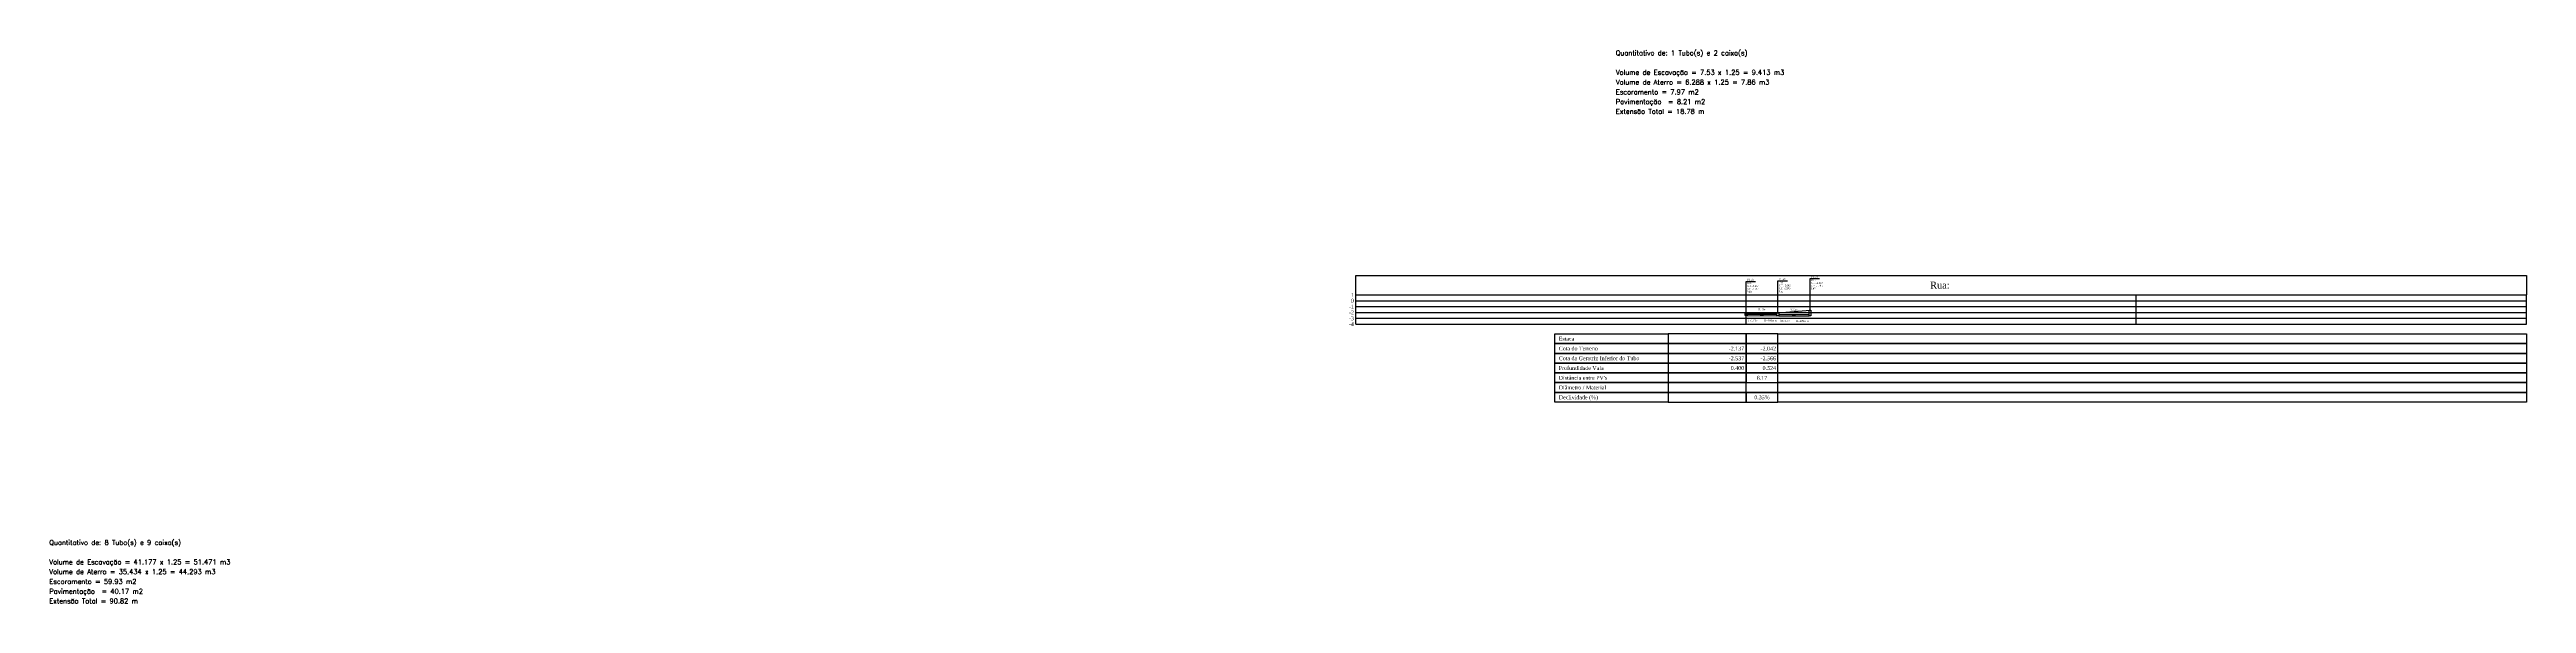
# Model space of a CAD drawing. Extents: x -44 to 14114764, y -20 to 289527804.
# Drawn here: x 716541 to 717176, y 14707616 to 14707758 of the extents above; entities that cross this region are included whole.
import ezdxf
from ezdxf.enums import TextEntityAlignment as Align

# ---------------------------------------------------------------- set-up
doc = ezdxf.new("R2010")
doc.units = 0
for name, color, linetype in [('Layer2', 7, 'Continuous'), ('LISTAGEM_TEXTO', 7, 'Continuous'), ('PS_IND_COMPRIMENTO', 7, 'Continuous'), ('PS_IND_DIAMETRO', 7, 'Continuous'), ('PS_IND_FLUXO', 3, 'Continuous'), ('PS_IND_INCLINACAO', 7, 'Continuous'), ('PS_PERFIL_CAIXAS', 7, 'Continuous'), ('PS_PERFIL_COTA_LIN', 7, 'Continuous'), ('PS_PERFIL_COTA_TXT', 5, 'Continuous'), ('PS_PERFIL_GRADE', 8, 'Continuous'), ('PS_PERFIL_TERRENO', 3, 'Continuous'), ('PS_PERFIL_TITULOS', 5, 'Continuous'), ('PS_PERFIL_TUBO', 7, 'Continuous'), ('PS_PONTOS_IDENTIFICACAO_LIN', 7, 'Continuous'), ('PS_PONTOS_IDENTIFICACAO_TXT', 7, 'Continuous')]:
    doc.layers.add(name, color=color, linetype=linetype)
doc.styles.add('ROMANS', font='ROMANS.shx', dxfattribs={"height": 2})
doc.styles.get("Standard").update_dxf_attribs({"font": 'times.ttf'})

# ---------------------------------------------------------------- blocks, each defined once
blk = doc.blocks.new('*U1891')
at = {"layer": 'PS_PERFIL_GRADE', "linetype": 'Continuous'}
for p, q in [((0, 0), (0, 7.5)), ((0, 7.5), (300, 7.5)), ((100, 0), (100, 7.5)), ((200, 0), (200, 7.5)), ((300, 0), (300, 7.5)), ((0, 6), (300, 6)), ((0, 4.5), (300, 4.5)), ((0, 3), (300, 3)), ((0, 1.5), (300, 1.5)), ((0, 0), (300, 0))]:
    blk.add_line(p, q, dxfattribs=at)
blk.add_lwpolyline([(0, 7.5), (0, 12.5), (300, 12.5), (300, 7.5)], dxfattribs=at)
at = {"layer": 'PS_PERFIL_GRADE'}
for s, p in [('0', (-0.5, 6)), ('1', (-0.5, 7.5)), ('-1', (-0.5, 4.5)), ('-2', (-0.5, 3)), ('-3', (-0.5, 1.5)), ('-4', (-0.5, 0))]:
    blk.add_text(s, height=1, dxfattribs=at).set_placement(p, align=Align.MIDDLE_RIGHT)

msp = doc.modelspace()

# ---------------------------------------------------------------- linework, layer by layer
at = {"layer": 'PS_IND_FLUXO'}
for points in [[(716979.39, 14707690.319, 0.5, 0, 0), (716980.39, 14707690.313, 0, 0, 0)], [(716987.584, 14707690.276, 0.5, 0, 0), (716988.584, 14707690.27, 0, 0, 0)]]:
    msp.add_lwpolyline(points, format="xyseb", dxfattribs=at)
at = {"layer": 'PS_PERFIL_CAIXAS', "linetype": 'Continuous'}
for points in [[(716975.556, 14707690.787), (716976.056, 14707690.787), (716976.056, 14707690.187), (716975.556, 14707690.187)], [(716983.725, 14707690.93), (716984.225, 14707690.93), (716984.225, 14707690.145), (716983.725, 14707690.145)], [(716991.943, 14707691.561), (716992.443, 14707691.561), (716992.443, 14707690.101), (716991.943, 14707690.101)]]:
    msp.add_lwpolyline(points, close=True, dxfattribs=at)
at = {"layer": 'PS_PERFIL_COTA_LIN', "linetype": 'Continuous'}
for points in [[(716955.806, 14707685.494), (716955.806, 14707682.994), (716926.806, 14707682.994), (716926.806, 14707685.494)], [(716955.806, 14707682.994), (716955.806, 14707680.494), (716926.806, 14707680.494), (716926.806, 14707682.994)], [(716955.806, 14707685.494), (716955.806, 14707682.994), (716975.806, 14707682.994), (716975.806, 14707685.494)], [(716955.806, 14707682.994), (716955.806, 14707680.494), (716975.806, 14707680.494), (716975.806, 14707682.994)], [(716975.806, 14707685.494), (716975.806, 14707682.994), (716983.975, 14707682.994), (716983.975, 14707685.494)], [(716975.806, 14707682.994), (716975.806, 14707680.494), (716983.975, 14707680.494), (716983.975, 14707682.994)], [(717175.806, 14707685.494), (717175.806, 14707682.994), (716983.975, 14707682.994), (716983.975, 14707685.494)], [(717175.806, 14707682.994), (717175.806, 14707680.494), (716983.975, 14707680.494), (716983.975, 14707682.994)], [(716955.806, 14707680.494), (716955.806, 14707677.994), (716926.806, 14707677.994), (716926.806, 14707680.494)], [(716955.806, 14707677.994), (716955.806, 14707675.494), (716926.806, 14707675.494), (716926.806, 14707677.994)], [(716955.806, 14707680.494), (716955.806, 14707677.994), (716975.806, 14707677.994), (716975.806, 14707680.494)], [(716955.806, 14707677.994), (716955.806, 14707675.494), (716975.806, 14707675.494), (716975.806, 14707677.994)], [(716975.806, 14707680.494), (716975.806, 14707677.994), (716983.975, 14707677.994), (716983.975, 14707680.494)], [(716975.806, 14707677.994), (716975.806, 14707675.494), (716983.975, 14707675.494), (716983.975, 14707677.994)], [(717175.806, 14707680.494), (717175.806, 14707677.994), (716983.975, 14707677.994), (716983.975, 14707680.494)], [(717175.806, 14707677.994), (717175.806, 14707675.494), (716983.975, 14707675.494), (716983.975, 14707677.994)], [(716955.806, 14707675.494), (716955.806, 14707672.994), (716926.806, 14707672.994), (716926.806, 14707675.494)], [(716955.806, 14707672.994), (716955.806, 14707670.494), (716926.806, 14707670.494), (716926.806, 14707672.994)], [(716955.806, 14707670.494), (716955.806, 14707667.994), (716926.806, 14707667.994), (716926.806, 14707670.494)], [(716955.806, 14707675.494), (716955.806, 14707672.994), (716975.806, 14707672.994), (716975.806, 14707675.494)], [(716955.806, 14707672.994), (716955.806, 14707670.494), (716975.806, 14707670.494), (716975.806, 14707672.994)], [(716955.806, 14707670.494), (716955.806, 14707667.994), (716975.806, 14707667.994), (716975.806, 14707670.494)], [(716975.806, 14707675.494), (716975.806, 14707672.994), (716983.975, 14707672.994), (716983.975, 14707675.494)], [(716975.806, 14707670.494), (716975.806, 14707667.994), (716983.975, 14707667.994), (716983.975, 14707670.494)], [(717175.806, 14707675.494), (717175.806, 14707672.994), (716983.975, 14707672.994), (716983.975, 14707675.494)], [(717175.806, 14707672.994), (717175.806, 14707670.494), (716983.975, 14707670.494), (716983.975, 14707672.994)], [(717175.806, 14707670.494), (717175.806, 14707667.994), (716983.975, 14707667.994), (716983.975, 14707670.494)]]:
    msp.add_lwpolyline(points, close=True, dxfattribs=at)
for points in [[(716955.806, 14707672.994), (716975.806, 14707672.994)], [(716955.806, 14707670.494), (716975.806, 14707670.494)], [(716975.806, 14707675.494), (716983.975, 14707675.494)], [(716975.806, 14707672.994), (716983.975, 14707672.994)], [(716975.806, 14707672.994), (716983.975, 14707672.994)], [(716975.806, 14707670.494), (716983.975, 14707670.494)], [(716975.806, 14707670.494), (716983.975, 14707670.494)], [(716975.806, 14707667.994), (716983.975, 14707667.994)]]:
    msp.add_lwpolyline(points, dxfattribs=at)
at = {"layer": 'PS_PERFIL_TERRENO', "linetype": 'Continuous'}
msp.add_lwpolyline([(716975.806, 14707690.787), (716983.975, 14707690.93), (716992.193, 14707691.561)], dxfattribs=at)
at = {"layer": 'PS_PERFIL_TUBO', "linetype": 'Continuous'}
for points in [[(716976.056, 14707690.187), (716983.725, 14707690.145), (716983.725, 14707690.445), (716976.056, 14707690.487)], [(716984.225, 14707690.145), (716991.943, 14707690.101), (716991.943, 14707690.401), (716984.225, 14707690.445)]]:
    msp.add_lwpolyline(points, close=True, dxfattribs=at)
at = {"layer": 'PS_PONTOS_IDENTIFICACAO_LIN', "linetype": 'Continuous'}
for points in [[(716975.806, 14707690.787), (716975.806, 14707698.912), (716978.256, 14707698.912)], [(716983.975, 14707690.93), (716983.975, 14707699.055), (716986.425, 14707699.055)], [(716992.193, 14707691.561), (716992.193, 14707699.686), (716994.643, 14707699.686)]]:
    msp.add_lwpolyline(points, dxfattribs=at)

# ---------------------------------------------------------------- block references
at = {"layer": 'PS_PERFIL_GRADE'}
msp.add_blockref('*U1891', (716875.806, 14707687.994), dxfattribs=at)

# ---------------------------------------------------------------- texts
at = {"layer": 'Layer2', "color": 7, "style": 'ROMANS'}
for s, p in [('Quantitativo de: 8 Tubo(s) e 9 caixa(s)', (716540.961, 14707631.411)), ('Volume de Escavação = 41.177 x 1.25 = 51.471 m3', (716540.961, 14707626.411)), ('Volume de Aterro = 35.434 x 1.25 = 44.293 m3', (716540.961, 14707623.911)), ('Escoramento = 59.93 m2', (716540.961, 14707621.411)), ('Pavimentação  = 40.17 m2', (716540.961, 14707618.911)), ('Extensão Total = 90.82 m', (716540.961, 14707616.411))]:
    msp.add_text(s, height=1.25, dxfattribs=at).set_placement(p)
at = {"layer": 'LISTAGEM_TEXTO', "color": 7, "style": 'ROMANS'}
for s, p in [('Volume de Escavação = 7.53 x 1.25 = 9.413 m3', (716942.421, 14707751.874)), ('Quantitativo de: 1 Tubo(s) e 2 caixa(s)', (716942.421, 14707756.874)), ('Volume de Aterro = 6.288 x 1.25 = 7.86 m3', (716942.421, 14707749.374)), ('Escoramento = 7.97 m2', (716942.421, 14707746.874)), ('Pavimentação  = 8.21 m2', (716942.421, 14707744.374)), ('Extensão Total = 18.78 m', (716942.421, 14707741.874))]:
    msp.add_text(s, height=1.25, dxfattribs=at).set_placement(p)
at = {"layer": 'PS_IND_COMPRIMENTO', "width": 0.8}
for s, rotation, p in [('8.17m', 359.679498, (716979.899, 14707691.766)), ('8.22m', 359.679304, (716988.092, 14707691.723))]:
    msp.add_text(s, height=0.5, rotation=rotation, dxfattribs=at).set_placement(p, align=Align.MIDDLE_CENTER)
at = {"layer": 'PS_IND_DIAMETRO', "width": 0.8}
for rotation, p in [(359.679498, (716982.032, 14707688.854)), (359.679304, (716990.226, 14707688.811))]:
    msp.add_text('D=200mm', height=0.5, rotation=rotation, dxfattribs=at).set_placement(p, align=Align.MIDDLE_CENTER)
at = {"layer": 'PS_IND_INCLINACAO', "width": 0.8}
for rotation, p in [(359.679498, (716977.582, 14707688.879)), (359.679304, (716985.776, 14707688.836))]:
    msp.add_text('i=0.35%', height=0.5, rotation=rotation, dxfattribs=at).set_placement(p, align=Align.MIDDLE_CENTER)
at = {"layer": 'PS_PERFIL_COTA_TXT'}
for s, p in [('Estaca', (716927.806, 14707684.244)), ('Cota do Terreno', (716927.806, 14707681.744)), ('Profundidade Vala', (716927.806, 14707676.744)), ('Cota da Geratriz Inferior do Tubo', (716927.806, 14707679.244)), ("Distância entre PV's", (716927.806, 14707674.244)), ('Diâmetro / Material', (716927.806, 14707671.744)), ('Declividade (%)', (716927.806, 14707669.244))]:
    msp.add_text(s, height=1, dxfattribs=at).set_placement(p, align=Align.MIDDLE_LEFT)
for s, p in [('-2.137', (716975.306, 14707681.744)), ('-2.042', (716983.475, 14707681.744)), ('-2.537', (716975.306, 14707679.244)), ('0.400', (716975.306, 14707676.744)), ('-2.566', (716983.475, 14707679.244)), ('0.524', (716983.475, 14707676.744))]:
    msp.add_text(s, height=1, dxfattribs=at).set_placement(p, align=Align.MIDDLE_RIGHT)
for s, p in [('0.35%', (716979.89, 14707669.244)), ('8.17', (716979.89, 14707674.244))]:
    msp.add_text(s, height=1, dxfattribs=at).set_placement(p, align=Align.MIDDLE_CENTER)
at = {"layer": 'PS_PERFIL_TITULOS'}
msp.add_text('Rua: ', height=1.75, dxfattribs=at).set_placement((717025.806, 14707697.994), align=Align.MIDDLE_CENTER)
at = {"layer": 'PS_PONTOS_IDENTIFICACAO_TXT', "width": 0.7}
for s, p in [('P.I. 25', (716976.056, 14707699.162)), ('EST. ', (716976.056, 14707698.287)), ('0.40', (716976.056, 14707696.037)), ('C.T. -2.137', (716976.056, 14707697.537)), ('C.F. -2.537', (716976.056, 14707696.787)), ('P.I. 26', (716984.225, 14707699.305)), ('EST. ', (716984.225, 14707698.43)), ('0.52', (716984.225, 14707696.18)), ('C.T. -2.042', (716984.225, 14707697.68)), ('C.F. -2.566', (716984.225, 14707696.93)), ('P.I. 24', (716992.443, 14707699.936)), ('EST. ', (716992.443, 14707699.061)), ('0.97', (716992.443, 14707696.811)), ('C.T. -1.622', (716992.443, 14707698.311)), ('C.F. -2.595', (716992.443, 14707697.561))]:
    msp.add_text(s, height=0.5, dxfattribs=at).set_placement(p)

doc.saveas('drawing.dxf')
